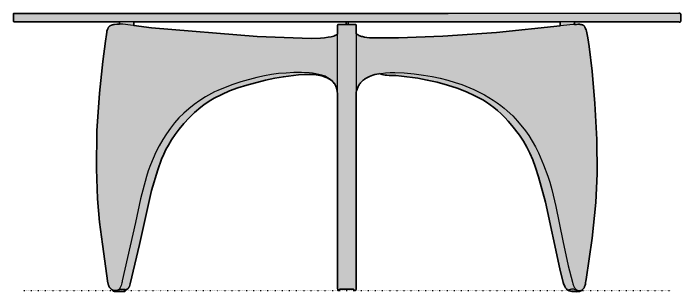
# Model space of a CAD drawing. Header units: millimetres. Extents: x -16 to 2369, y -1531 to 438.
# Drawn here: x -16 to 1034, y -2 to 437 of the extents above; entities that cross this region are included whole.
import ezdxf

# ---------------------------------------------------------------- set-up
doc = ezdxf.new("R2010")
doc.units = ezdxf.units.MM
doc.linetypes.add('Dots', pattern=[1, 0, -1])
doc.layers.add('Blocks', color=7, linetype='Continuous')
doc.layers.add('Blocks$Fill', color=7, linetype='Continuous', true_color=0xffffff)
for name, color, linetype, lineweight, true_color in [('Blocks$Inner', 7, 'Continuous', 25, 0x007f00), ('Blocks$Outline', 7, 'Continuous', 35, 0xff3f3f), ('Groud', 7, 'Dots', 25, 0x243775)]:
    doc.layers.add(name, color=color, linetype=linetype, lineweight=lineweight, true_color=true_color)

# ---------------------------------------------------------------- blocks, each defined once
blk = doc.blocks.new('PK60 Coffee Table Front')
at = {"layer": 'Blocks$Fill'}
h = blk.add_hatch(color=256, dxfattribs=at)
h.paths.add_polyline_path([(151.3, 423.1), (-13.6, 423.2), (-14, 423.2), (-14.3, 423.2), (-14.4, 423.2), (-14.5, 423.3), (-14.6, 423.3), (-14.7, 423.3), (-14.8, 423.4), (-14.9, 423.4), (-15, 423.5), (-15.1, 423.5), (-15.1, 423.5), (-15.1, 423.5), (-15.2, 423.6), (-15.2, 423.6), (-15.2, 423.6), (-15.3, 423.7), (-15.3, 423.7), (-15.3, 423.7), (-15.3, 423.8), (-15.4, 423.8), (-15.4, 423.8), (-15.4, 423.9), (-15.4, 423.9), (-15.4, 423.9), (-15.5, 424), (-15.5, 424), (-15.5, 424.1), (-15.5, 424.2), (-15.6, 424.3), (-15.6, 424.4), (-15.6, 424.6), (-15.6, 424.8), (-15.6, 425), (-15.6, 435), (-15.6, 435.2), (-15.6, 435.5), (-15.5, 435.6), (-15.5, 435.7), (-15.5, 435.8), (-15.5, 435.8), (-15.4, 435.9), (-15.4, 435.9), (-15.4, 436), (-15.4, 436), (-15.4, 436), (-15.3, 436.1), (-15.3, 436.1), (-15.3, 436.1), (-15.3, 436.1), (-15.2, 436.2), (-15.2, 436.2), (-15.2, 436.2), (-15.2, 436.2), (-15.1, 436.3), (-15.1, 436.3), (-15.1, 436.3), (-15.1, 436.3), (-15, 436.3), (-15, 436.3), (-14.9, 436.4), (-14.9, 436.4), (-14.8, 436.4), (-14.7, 436.4), (-14.5, 436.5), (-14.4, 436.5), (-14, 436.5), (668.4, 436.5), (1032.8, 436.6), (1033, 436.6), (1033.1, 436.6), (1033.2, 436.5), (1033.3, 436.5), (1033.4, 436.5), (1033.5, 436.5), (1033.5, 436.5), (1033.6, 436.5), (1033.6, 436.4), (1033.7, 436.4), (1033.7, 436.4), (1033.7, 436.4), (1033.8, 436.4), (1033.8, 436.3), (1033.8, 436.3), (1033.9, 436.3), (1033.9, 436.2), (1033.9, 436.2), (1033.9, 436.2), (1034, 436.2), (1034, 436.1), (1034, 436.1), (1034, 436), (1034.1, 436), (1034.1, 436), (1034.1, 435.9), (1034.1, 435.8), (1034.2, 435.7), (1034.2, 435.6), (1034.2, 435.5), (1034.2, 435.4), (1034.3, 435.1), (1034.3, 424.4), (1034.3, 424.3), (1034.2, 424.1), (1034.2, 423.9), (1034.2, 423.9), (1034.2, 423.8), (1034.2, 423.7), (1034.2, 423.7), (1034.1, 423.6), (1034.1, 423.6), (1034.1, 423.5), (1034.1, 423.5), (1034.1, 423.4), (1034, 423.4), (1034, 423.3), (1034, 423.3), (1034, 423.3), (1033.9, 423.2), (1033.9, 423.2), (1033.9, 423.2), (1033.9, 423.2), (1033.8, 423.1), (1033.8, 423.1), (1033.8, 423.1), (1033.8, 423.1), (1033.7, 423.1), (1033.7, 423), (1033.6, 423), (1033.6, 423), (1033.5, 423), (1033.5, 423), (1033.4, 423), (1033.4, 423), (1033.3, 422.9), (1033.2, 422.9), (1033.1, 422.9), (1032.9, 422.9), (1032.7, 422.9), (1032.4, 422.9), (1031.1, 423), (867.5, 423), (867.5, 419), (872.4, 419.3), (874.4, 419.3), (875.3, 419.3), (876.1, 419.2), (876.9, 419.1), (877.7, 419), (878.4, 418.8), (878.8, 418.7), (879.1, 418.6), (879.4, 418.5), (879.8, 418.4), (880.1, 418.3), (880.4, 418.1), (880.6, 417.9), (880.9, 417.8), (881.2, 417.6), (881.5, 417.4), (881.7, 417.2), (882, 417), (882.2, 416.7), (882.4, 416.5), (882.7, 416.2), (882.9, 416), (883.1, 415.7), (883.3, 415.4), (883.7, 414.7), (884.1, 414), (884.5, 413.3), (884.8, 412.4), (885.5, 410.6), (886.1, 408.4), (886.7, 405.9), (888.2, 397.9), (890.2, 384.6), (894.9, 345.5), (899.5, 294.6), (902.6, 238), (902.9, 184), (900.8, 138.6), (895.2, 82.6), (885.4, 17.4), (885.2, 15), (884.8, 12.5), (884.3, 9.9), (884, 8.7), (883.6, 7.5), (883.2, 6.4), (883, 5.8), (882.8, 5.3), (882.5, 4.8), (882.2, 4.3), (881.9, 3.8), (881.6, 3.4), (881.3, 3), (880.9, 2.6), (880.6, 2.2), (880.2, 1.8), (880, 1.7), (879.8, 1.5), (879.7, 1.5), (879.5, 1.3), (879.4, 1.1), (879.3, 1), (879.1, 0.8), (879, 0.6), (878.8, 0.5), (878.6, 0.3), (878.5, 0.2), (878.3, 0), (878.1, -0.1), (877.8, -0.2), (877.6, -0.4), (877.4, -0.5), (877.1, -0.6), (876.6, -0.8), (876, -1), (875.3, -1.2), (874.6, -1.3), (873.8, -1.5), (873, -1.6), (872.1, -1.6), (870, -1.7), (867.7, -1.6), (865.5, -1.5), (863.2, -1.2), (861.1, -0.9), (860.2, -0.6), (859.3, -0.4), (858.5, -0.2), (857.7, 0.1), (857.4, 0.3), (857.1, 0.4), (856.8, 0.6), (856.6, 0.7), (856.5, 0.8), (856.4, 0.9), (856.3, 1), (856.2, 1), (856.1, 1.1), (856, 1.2), (856, 1.3), (856, 1.3), (855.9, 1.3), (855.9, 1.4), (854.7, 2.6), (854.2, 3.2), (853.7, 3.9), (853.2, 4.5), (852.8, 5.2), (852.4, 5.8), (852, 6.5), (851.3, 7.9), (850.6, 9.4), (850, 11.1), (849.4, 12.8), (844.2, 34.2), (821.7, 139), (810.7, 178.9), (806.1, 193.7), (801.6, 206), (797.1, 216.5), (792.3, 226), (786.9, 235.1), (780.6, 244.5), (768.8, 259.9), (763, 266.6), (757.4, 272.7), (751.8, 278.4), (746.2, 283.5), (740.5, 288.3), (734.8, 292.6), (729, 296.6), (723.1, 300.2), (717, 303.7), (710.7, 306.9), (697.4, 312.9), (682.9, 318.5), (667.4, 323.7), (651.4, 328.1), (635.7, 331.6), (620.7, 334.3), (595.3, 337.8), (586.1, 338.6), (579.8, 338.9), (572.2, 339.1), (569.3, 339.4), (566.9, 339.7), (564.8, 340.1), (563, 340.6), (559.9, 341.6), (559.5, 341.5), (556.3, 340.9), (553.2, 340.1), (550.2, 339.2), (547.2, 338.2), (544.5, 337.1), (541.8, 335.8), (539.3, 334.4), (538.1, 333.6), (536.9, 332.8), (535.8, 332), (534.7, 331.1), (533.7, 330.2), (532.7, 329.2), (531.7, 328.2), (530.8, 327.2), (529.9, 326.1), (529.1, 325), (528.3, 323.8), (527.6, 322.6), (526.9, 321.3), (526.3, 320), (525.7, 318.6), (525.2, 317.2), (524.7, 315.8), (524.3, 314.3), (523.9, 312.7), (523.5, 311.1), (523.6, 2.9), (523.6, 2.5), (523.6, 2.1), (523.5, 1.9), (523.5, 1.7), (523.5, 1.5), (523.4, 1.4), (523.4, 1.3), (523.3, 1.2), (523.3, 1.2), (523.3, 1.1), (523.2, 1), (523.2, 1), (523.1, 0.9), (523.1, 0.8), (523.1, 0.8), (523, 0.7), (522.9, 0.7), (522.9, 0.6), (522.8, 0.6), (522.8, 0.5), (522.7, 0.5), (522.6, 0.4), (522.5, 0.4), (522.5, 0.3), (522.4, 0.3), (522.3, 0.3), (522.1, 0.2), (521.9, 0.1), (521.7, 0.1), (521.5, 0.1), (521.2, 0), (520.9, 0), (520.8, 0.4), (520.6, 0.7), (520.4, 1), (520.2, 1.3), (520.2, 1.4), (520.1, 1.5), (520, 1.6), (519.9, 1.6), (519.8, 1.7), (519.7, 1.8), (519.7, 1.8), (519.6, 1.9), (519.5, 1.9), (519.4, 2), (519.3, 2), (519.2, 2.1), (519.1, 2.1), (519, 2.1), (518.9, 2.1), (518.8, 2.1), (518.6, 2.2), (518.3, 2.2), (517.8, 2.2), (499, 2.2), (498.7, 2.1), (498.4, 2.1), (498.3, 2.1), (498.2, 2), (498, 2), (497.9, 2), (497.8, 1.9), (497.7, 1.9), (497.7, 1.9), (497.6, 1.8), (497.5, 1.8), (497.5, 1.8), (497.4, 1.7), (497.4, 1.7), (497.3, 1.6), (497.3, 1.6), (497.2, 1.5), (497.2, 1.5), (497.2, 1.4), (497.1, 1.4), (497.1, 1.3), (497, 1.3), (497, 1.2), (497, 1.1), (496.9, 1.1), (496.9, 1), (496.9, 0.9), (496.9, 0.8), (496.8, 0.8), (496.8, 0.6), (496.8, 0.4), (496.8, 0.2), (496.8, 0), (496.6, 0), (496.4, -0.1), (496.3, -0.1), (496.3, -0.1), (496.2, -0.1), (496.1, -0.1), (496, -0.1), (496, -0.1), (495.9, -0.1), (495.8, -0.1), (495.8, 0), (495.7, 0), (495.7, 0), (495.6, 0), (495.5, 0), (495.5, 0.1), (495.4, 0.1), (495.4, 0.2), (495.3, 0.2), (495.3, 0.2), (495.3, 0.3), (495.2, 0.3), (495.2, 0.4), (495.1, 0.5), (495.1, 0.5), (495.1, 0.6), (495, 0.7), (495, 0.7), (494.9, 0.9), (494.9, 1.1), (494.8, 1.2), (494.8, 1.4), (494.7, 1.7), (494.7, 2.1), (494.6, 2.7), (494.6, 3.9), (494.6, 5.4), (494.6, 306), (494.3, 310), (493.8, 314), (493.5, 316.1), (493, 318.1), (492.7, 319.1), (492.4, 320.1), (492, 321), (491.6, 322), (491.1, 323), (490.6, 324), (490.1, 324.9), (489.5, 325.9), (488.8, 326.8), (488.1, 327.8), (487.3, 328.7), (486.4, 329.6), (485.5, 330.5), (485.3, 330.7), (480.5, 333.5), (477.9, 334.8), (475.2, 336.1), (472.4, 337.1), (469.6, 338), (466.8, 338.8), (463.8, 339.4), (460.7, 339.9), (458.9, 340.1), (456.5, 340.2), (450.4, 340.3), (442.5, 340.1), (433, 339.5), (409.4, 336.7), (395.7, 334.4), (380.9, 331.3), (351.5, 323.7), (337.7, 319.3), (324.7, 314.4), (312.2, 309), (300.5, 302.9), (294.9, 299.6), (289.5, 296.2), (284.3, 292.5), (279.2, 288.7), (269.6, 280.5), (260.8, 271.9), (252.7, 263.1), (245.4, 254.3), (238.9, 245.6), (233.2, 237.2), (228.4, 229.2), (224.5, 222), (221, 214.8), (217.7, 207), (211.5, 190.1), (201.6, 157.6), (182.9, 72.4), (168.2, 10.8), (167.5, 8.4), (166.9, 6.6), (166.6, 5.9), (166.3, 5.3), (166.2, 5.1), (166.1, 4.8), (165.9, 4.6), (165.8, 4.4), (165.6, 4.2), (165.5, 4), (165.3, 3.8), (165.1, 3.6), (165, 3.5), (164.8, 3.3), (164.4, 3), (162.5, 1.8), (161, -0.1), (160.7, -0.4), (160.4, -0.7), (160.2, -0.8), (160.1, -0.9), (160, -1), (159.8, -1.1), (159.7, -1.2), (159.5, -1.3), (159.4, -1.4), (159.3, -1.4), (159.1, -1.5), (158.9, -1.5), (158.8, -1.6), (158.6, -1.6), (158.4, -1.6), (158.2, -1.6), (157.8, -1.6), (156.8, -1.6), (144.8, -1.6), (144.2, -1.6), (143.7, -1.5), (143.3, -1.4), (142.8, -1.3), (142.4, -1.1), (142.2, -1), (142, -0.9), (141.9, -0.9), (141.7, -0.8), (141.5, -0.7), (141.4, -0.6), (141.2, -0.5), (141.1, -0.4), (141, -0.3), (140.9, -0.1), (140.8, 0), (140.7, 0.1), (140.6, 0.2), (140.5, 0.3), (140.4, 0.4), (140.4, 0.5), (140.3, 0.6), (140.3, 0.7), (140.3, 0.8), (140.3, 0.8), (140.3, 0.9), (140.3, 0.9), (140.2, 1), (139.7, 1.3), (139.1, 1.7), (138.6, 2.1), (138.1, 2.5), (137.7, 2.9), (137.3, 3.3), (136.9, 3.7), (136.5, 4.2), (136.2, 4.6), (135.8, 5), (135.5, 5.5), (135.3, 5.9), (134.8, 6.8), (134.4, 7.6), (134.1, 8.4), (133.9, 9.2), (133.7, 9.8), (133.5, 10.4), (133.4, 10.9), (133.4, 11.2), (133.3, 11.5), (120.1, 108), (117, 144.5), (115.4, 191.8), (115.6, 251.7), (119.7, 310.9), (125.4, 360.6), (130.7, 403), (131.4, 406.9), (131.7, 408.5), (132.1, 409.9), (132.5, 411.1), (132.9, 412.3), (133.2, 412.8), (133.4, 413.3), (133.7, 413.8), (133.9, 414.3), (134.2, 414.7), (134.5, 415.1), (134.9, 415.5), (135.2, 415.8), (135.5, 416.2), (135.9, 416.5), (136.3, 416.8), (136.7, 417.1), (137.2, 417.3), (137.6, 417.6), (138.1, 417.8), (138.6, 418), (139.2, 418.2), (139.8, 418.4), (141, 418.7), (142.3, 419), (143.8, 419.2), (147.2, 419.5), (149.3, 419.6), (151.3, 419.6)], flags=0)
h.paths.add_polyline_path([(523.5, 404.7), (524, 404.3), (524.5, 403.9), (525.6, 403.1), (526.8, 402.5), (528.1, 401.8), (529.4, 401.3), (530.8, 400.8), (532.3, 400.3), (533.8, 399.9), (537.1, 399.2), (540.7, 398.6), (544.6, 398.2), (548.7, 397.9), (590.1, 397.8), (660.3, 400.4), (744.3, 406.4), (844.9, 416.8), (844.9, 423), (511, 423), (511, 419.2), (521.7, 419.2), (522.3, 419.2), (522.5, 419.2), (522.7, 419.2), (522.8, 419.2), (522.9, 419.2), (523, 419.2), (523, 419.1), (523.1, 419.1), (523.1, 419.1), (523.1, 419.1), (523.1, 419.1), (523.1, 419.1), (523.2, 419.1), (523.2, 419.1), (523.2, 419.1), (523.2, 419.1), (523.2, 419.1), (523.2, 419), (523.2, 419), (523.3, 419), (523.3, 419), (523.3, 419), (523.3, 419), (523.3, 419), (523.3, 419), (523.3, 418.9), (523.4, 418.9), (523.4, 418.9), (523.4, 418.9), (523.4, 418.8), (523.4, 418.8), (523.4, 418.7), (523.4, 418.7), (523.5, 418.6), (523.5, 418.5), (523.5, 418.4), (523.5, 418.2), (523.5, 418)], flags=0)
h.paths.add_polyline_path([(174.2, 417.5), (202, 413.9), (367.8, 400.1), (452.8, 397.1), (467.6, 397.6), (473.9, 398.1), (479.5, 398.8), (484.4, 399.7), (486.6, 400.2), (488.5, 400.8), (490.3, 401.5), (491.2, 401.8), (492, 402.2), (492.7, 402.5), (493.4, 402.9), (494, 403.3), (494.6, 403.8), (494.6, 417.6), (494.6, 417.8), (494.7, 417.9), (494.7, 418), (494.7, 418.1), (494.7, 418.2), (494.8, 418.3), (494.8, 418.4), (494.8, 418.5), (494.8, 418.5), (494.9, 418.6), (494.9, 418.6), (494.9, 418.6), (494.9, 418.7), (495, 418.7), (495, 418.7), (495, 418.8), (495, 418.8), (495.1, 418.8), (495.1, 418.8), (495.1, 418.9), (495.2, 418.9), (495.2, 418.9), (495.2, 418.9), (495.3, 418.9), (495.3, 419), (495.3, 419), (495.4, 419), (495.4, 419), (495.5, 419.1), (495.6, 419.1), (495.7, 419.1), (495.8, 419.1), (496, 419.1), (496.2, 419.1), (496.7, 419.2), (507.8, 419.2), (507.8, 423), (174.2, 423.1)], flags=0)
at = {"layer": 'Blocks$Inner'}
for points in [[(1034.3, 424.3), (1034.2, 424.1), (1034.2, 423.9), (1034.2, 423.9), (1034.2, 423.8), (1034.2, 423.7), (1034.2, 423.7), (1034.1, 423.6), (1034.1, 423.6), (1034.1, 423.5), (1034.1, 423.5), (1034.1, 423.4), (1034, 423.4), (1034, 423.3), (1034, 423.3), (1034, 423.3), (1033.9, 423.2), (1033.9, 423.2), (1033.9, 423.2), (1033.9, 423.2), (1033.8, 423.1), (1033.8, 423.1), (1033.8, 423.1), (1033.8, 423.1), (1033.7, 423.1), (1033.7, 423), (1033.6, 423), (1033.6, 423), (1033.5, 423), (1033.5, 423), (1033.4, 423), (1033.4, 423), (1033.3, 422.9), (1033.2, 422.9), (1033.1, 422.9), (1032.9, 422.9), (1032.7, 422.9), (1032.4, 422.9), (1031.1, 423), (609.5, 423), (-13.2, 423.2), (-13.6, 423.2), (-14, 423.2), (-14.3, 423.2), (-14.4, 423.2), (-14.5, 423.3), (-14.6, 423.3), (-14.7, 423.3), (-14.8, 423.4), (-14.9, 423.4), (-15, 423.5), (-15.1, 423.5), (-15.1, 423.5), (-15.1, 423.5), (-15.2, 423.6), (-15.2, 423.6), (-15.2, 423.6), (-15.3, 423.7), (-15.3, 423.7), (-15.3, 423.7), (-15.3, 423.8), (-15.4, 423.8), (-15.4, 423.8), (-15.4, 423.9), (-15.4, 423.9), (-15.4, 423.9), (-15.5, 424), (-15.5, 424), (-15.5, 424.1), (-15.5, 424.2), (-15.6, 424.3), (-15.6, 424.4), (-15.6, 424.6), (-15.6, 424.8), (-15.6, 425), (-15.6, 434.7), (-15.6, 435), (-15.6, 435.2), (-15.6, 435.5), (-15.5, 435.6), (-15.5, 435.7), (-15.5, 435.8), (-15.5, 435.8), (-15.4, 435.9), (-15.4, 435.9), (-15.4, 436), (-15.4, 436), (-15.4, 436), (-15.3, 436.1), (-15.3, 436.1), (-15.3, 436.1), (-15.3, 436.1), (-15.2, 436.2), (-15.2, 436.2), (-15.2, 436.2), (-15.2, 436.2), (-15.1, 436.3), (-15.1, 436.3), (-15.1, 436.3), (-15.1, 436.3), (-15, 436.3), (-15, 436.3), (-14.9, 436.4), (-14.9, 436.4), (-14.8, 436.4), (-14.7, 436.4), (-14.5, 436.5), (-14.4, 436.5), (-14, 436.5), (668.4, 436.5), (1031.6, 436.6), (1032.8, 436.6), (1033, 436.6), (1033.1, 436.6), (1033.2, 436.5), (1033.3, 436.5), (1033.4, 436.5), (1033.5, 436.5), (1033.5, 436.5), (1033.6, 436.5), (1033.6, 436.4), (1033.7, 436.4), (1033.7, 436.4), (1033.7, 436.4), (1033.8, 436.4), (1033.8, 436.3), (1033.8, 436.3), (1033.9, 436.3), (1033.9, 436.2), (1033.9, 436.2), (1033.9, 436.2), (1034, 436.2), (1034, 436.1), (1034, 436.1), (1034, 436), (1034.1, 436), (1034.1, 436), (1034.1, 435.9), (1034.1, 435.8), (1034.2, 435.7), (1034.2, 435.6), (1034.2, 435.5), (1034.2, 435.4), (1034.3, 435.1), (1034.3, 424.4)], [(494.6, 417.6), (494.6, 417.8), (494.7, 417.9), (494.7, 418), (494.7, 418.1), (494.7, 418.2), (494.8, 418.3), (494.8, 418.4), (494.8, 418.5), (494.8, 418.5), (494.9, 418.6), (494.9, 418.6), (494.9, 418.6), (494.9, 418.7), (495, 418.7), (495, 418.7), (495, 418.8), (495, 418.8), (495.1, 418.8), (495.1, 418.8), (495.1, 418.9), (495.2, 418.9), (495.2, 418.9), (495.2, 418.9), (495.3, 418.9), (495.3, 419), (495.3, 419), (495.4, 419), (495.4, 419), (495.5, 419.1), (495.6, 419.1), (495.7, 419.1), (495.8, 419.1), (496, 419.1), (496.2, 419.1), (496.7, 419.2), (521.7, 419.2), (522.3, 419.2), (522.5, 419.2), (522.7, 419.2), (522.8, 419.2), (522.9, 419.2), (523, 419.2), (523, 419.1), (523.1, 419.1), (523.1, 419.1), (523.1, 419.1), (523.1, 419.1), (523.1, 419.1), (523.2, 419.1), (523.2, 419.1), (523.2, 419.1), (523.2, 419.1), (523.2, 419.1), (523.2, 419), (523.2, 419), (523.3, 419), (523.3, 419), (523.3, 419), (523.3, 419), (523.3, 419), (523.3, 419), (523.3, 418.9), (523.4, 418.9), (523.4, 418.9), (523.4, 418.9), (523.4, 418.8), (523.4, 418.8), (523.4, 418.7), (523.4, 418.7), (523.5, 418.6), (523.5, 418.5), (523.5, 418.4), (523.5, 418.2), (523.5, 418), (523.5, 417.3), (523.6, 89.4), (523.6, 5), (523.6, 2.9), (523.6, 2.5), (523.6, 2.1), (523.5, 1.9), (523.5, 1.7), (523.5, 1.5), (523.4, 1.4), (523.4, 1.3), (523.3, 1.2), (523.3, 1.2), (523.3, 1.1), (523.2, 1), (523.2, 1), (523.1, 0.9), (523.1, 0.8), (523.1, 0.8), (523, 0.7), (522.9, 0.7), (522.9, 0.6), (522.8, 0.6), (522.8, 0.5), (522.7, 0.5), (522.6, 0.4), (522.5, 0.4), (522.5, 0.3), (522.4, 0.3), (522.3, 0.3), (522.1, 0.2), (521.9, 0.1), (521.7, 0.1), (521.5, 0.1), (521.2, 0), (520.9, 0), (520.8, 0.4), (520.6, 0.7), (520.4, 1), (520.2, 1.3), (520.2, 1.4), (520.1, 1.5), (520, 1.6), (519.9, 1.6), (519.8, 1.7), (519.7, 1.8), (519.7, 1.8), (519.6, 1.9), (519.5, 1.9), (519.4, 2), (519.3, 2), (519.2, 2.1), (519.1, 2.1), (519, 2.1), (518.9, 2.1), (518.8, 2.1), (518.6, 2.2), (518.3, 2.2), (517.8, 2.2), (500.3, 2.2), (499, 2.2), (498.7, 2.1), (498.4, 2.1), (498.3, 2.1), (498.2, 2), (498, 2), (497.9, 2), (497.8, 1.9), (497.7, 1.9), (497.7, 1.9), (497.6, 1.8), (497.5, 1.8), (497.5, 1.8), (497.4, 1.7), (497.4, 1.7), (497.3, 1.6), (497.3, 1.6), (497.2, 1.5), (497.2, 1.5), (497.2, 1.4), (497.1, 1.4), (497.1, 1.3), (497, 1.3), (497, 1.2), (497, 1.1), (496.9, 1.1), (496.9, 1), (496.9, 0.9), (496.9, 0.8), (496.8, 0.8), (496.8, 0.6), (496.8, 0.4), (496.8, 0.2), (496.8, 0), (496.6, 0), (496.4, -0.1), (496.3, -0.1), (496.3, -0.1), (496.2, -0.1), (496.1, -0.1), (496, -0.1), (496, -0.1), (495.9, -0.1), (495.8, -0.1), (495.8, 0), (495.7, 0), (495.7, 0), (495.6, 0), (495.5, 0), (495.5, 0.1), (495.4, 0.1), (495.4, 0.2), (495.3, 0.2), (495.3, 0.2), (495.3, 0.3), (495.2, 0.3), (495.2, 0.4), (495.1, 0.5), (495.1, 0.5), (495.1, 0.6), (495, 0.7), (495, 0.7), (494.9, 0.9), (494.9, 1.1), (494.8, 1.2), (494.8, 1.4), (494.7, 1.7), (494.7, 2.1), (494.6, 2.7), (494.6, 3.9), (494.6, 5.4), (494.6, 346.3), (494.6, 417.3)]]:
    blk.add_lwpolyline(points, close=True, dxfattribs=at)
for points in [[(151.3, 419.6), (151.3, 423.1)], [(174.2, 417.5), (174.2, 423.1)], [(507.8, 423.3), (507.8, 419.1)], [(511, 423.3), (511, 419.1)], [(844.9, 416.8), (844.9, 423)], [(867.5, 419), (867.5, 423)], [(494.6, 403.8), (494, 403.3), (493.4, 402.9), (492.7, 402.5), (492, 402.2), (491.2, 401.8), (490.3, 401.5), (488.5, 400.8), (486.6, 400.2), (484.4, 399.7), (479.5, 398.8), (473.9, 398.1), (467.6, 397.6), (452.8, 397.1), (367.8, 400.1), (202, 413.9), (168.7, 418.2), (156.6, 419.4), (151.5, 419.6), (149.3, 419.6), (147.2, 419.5), (143.8, 419.2), (142.3, 419), (141, 418.7), (139.8, 418.4), (139.2, 418.2), (138.6, 418), (138.1, 417.8), (137.6, 417.6), (137.2, 417.3), (136.7, 417.1), (136.3, 416.8), (135.9, 416.5), (135.5, 416.2), (135.2, 415.8), (134.9, 415.5), (134.5, 415.1), (134.2, 414.7), (133.9, 414.3), (133.7, 413.8), (133.4, 413.3), (133.2, 412.8), (132.9, 412.3), (132.5, 411.1), (132.1, 409.9), (131.7, 408.5), (131.4, 406.9), (130.7, 403), (129.3, 392.7), (125.4, 360.6), (119.7, 310.9), (115.6, 251.7), (115.4, 191.8), (117, 144.5), (120.1, 108), (124.6, 73.2), (133.3, 11.5), (133.4, 11.2), (133.4, 10.9), (133.5, 10.4), (133.7, 9.8), (133.9, 9.2), (134.1, 8.4), (134.4, 7.6), (134.8, 6.8), (135.3, 5.9), (135.5, 5.5), (135.8, 5), (136.2, 4.6), (136.5, 4.2), (136.9, 3.7), (137.3, 3.3), (137.7, 2.9), (138.1, 2.5), (138.6, 2.1), (139.1, 1.7), (139.7, 1.3), (140.2, 1), (140.3, 0.9), (140.3, 0.9), (140.3, 0.8), (140.3, 0.8), (140.3, 0.7), (140.3, 0.6), (140.4, 0.5), (140.4, 0.4), (140.5, 0.3), (140.6, 0.2), (140.7, 0.1), (140.8, 0), (140.9, -0.1), (141, -0.3), (141.1, -0.4), (141.2, -0.5), (141.4, -0.6), (141.5, -0.7), (141.7, -0.8), (141.9, -0.9), (142, -0.9), (142.2, -1), (142.4, -1.1), (142.8, -1.3), (143.3, -1.4), (143.7, -1.5), (144.2, -1.6), (144.8, -1.6), (145.4, -1.6), (156.8, -1.6), (157.8, -1.6), (158.2, -1.6), (158.4, -1.6), (158.6, -1.6), (158.8, -1.6), (158.9, -1.5), (159.1, -1.5), (159.3, -1.4), (159.4, -1.4), (159.5, -1.3), (159.7, -1.2), (159.8, -1.1), (160, -1), (160.1, -0.9), (160.2, -0.8), (160.4, -0.7), (160.7, -0.4), (161, -0.1), (162.5, 1.8), (164.4, 3), (164.8, 3.3), (165, 3.5), (165.1, 3.6), (165.3, 3.8), (165.5, 4), (165.6, 4.2), (165.8, 4.4), (165.9, 4.6), (166.1, 4.8), (166.2, 5.1), (166.3, 5.3), (166.6, 5.9), (166.9, 6.6), (167.5, 8.4), (168.2, 10.8), (182.9, 72.4), (201.6, 157.6), (211.5, 190.1), (217.7, 207), (221, 214.8), (224.5, 222), (228.4, 229.2), (233.2, 237.2), (238.9, 245.6), (245.4, 254.3), (252.7, 263.1), (260.8, 271.9), (269.6, 280.5), (279.2, 288.7), (284.3, 292.5), (289.5, 296.2), (294.9, 299.6), (300.5, 302.9), (312.2, 309), (324.7, 314.4), (337.7, 319.3), (351.5, 323.7), (380.9, 331.3), (395.7, 334.4), (409.4, 336.7), (433, 339.5), (442.5, 340.1), (450.4, 340.3), (456.5, 340.2), (458.9, 340.1), (460.7, 339.9), (463.8, 339.4), (466.8, 338.8), (469.6, 338), (472.4, 337.1), (475.2, 336.1), (477.9, 334.8), (480.5, 333.5), (485.3, 330.7)], [(523.5, 311.1), (523.9, 312.7), (524.3, 314.3), (524.7, 315.8), (525.2, 317.2), (525.7, 318.6), (526.3, 320), (526.9, 321.3), (527.6, 322.6), (528.3, 323.8), (529.1, 325), (529.9, 326.1), (530.8, 327.2), (531.7, 328.2), (532.7, 329.2), (533.7, 330.2), (534.7, 331.1), (535.8, 332), (536.9, 332.8), (538.1, 333.6), (539.3, 334.4), (541.8, 335.8), (544.5, 337.1), (547.2, 338.2), (550.2, 339.2), (553.2, 340.1), (556.3, 340.9), (559.5, 341.5), (562.9, 342), (569.8, 342.8), (577, 343.2), (584.4, 343.3), (599.5, 342.7), (614.8, 341.3), (629.5, 339.4), (643.2, 337.1), (656.1, 334.4), (668.2, 331.3), (679.5, 327.9), (690.1, 324.3), (709.1, 316.7), (725.4, 308.3), (739.3, 299.8), (745.5, 295.6), (751.3, 291.4), (756.5, 287.3), (761.4, 283.1), (770.1, 275), (777.6, 267), (790.1, 251.8), (792.9, 248), (795.6, 244), (800.9, 235.4), (805.8, 226.3), (810.4, 216.8), (818.6, 197.8), (825.2, 180), (828.2, 170.5), (831.4, 159.1), (837.7, 132.3), (848.7, 78.1), (857.2, 39), (863.9, 13.1), (864.5, 10.8), (865.2, 8.8), (865.6, 7.9), (866, 7), (866.4, 6.2), (866.8, 5.5), (867.2, 4.8), (867.7, 4.1), (868.1, 3.5), (868.6, 3), (869, 2.5), (869.5, 2.1), (870, 1.7), (870.5, 1.3), (870.9, 1), (871.2, 0.9), (871.4, 0.8), (871.7, 0.6), (871.9, 0.5), (872.2, 0.4), (872.4, 0.4), (872.7, 0.3), (872.9, 0.2), (873.4, 0.1), (873.9, 0), (874.4, 0), (874.9, 0), (875.5, 0), (876, 0.1), (876.5, 0.2), (877, 0.3), (877.4, 0.4), (877.9, 0.6), (878.4, 0.8), (878.7, 0.9), (878.9, 1), (879.1, 1.1), (879.3, 1.2), (879.6, 1.4), (879.8, 1.5), (880, 1.7), (880.2, 1.8), (880.6, 2.2), (880.9, 2.6), (881.3, 3), (881.6, 3.4), (881.9, 3.8), (882.2, 4.3), (882.5, 4.8), (882.8, 5.3), (883, 5.8), (883.2, 6.4), (883.6, 7.5), (884, 8.7), (884.3, 9.9), (884.8, 12.5), (885.2, 15), (885.4, 17.4), (895.2, 82.6), (900.8, 138.6), (902.9, 184), (902.6, 238), (899.5, 294.6), (894.9, 345.5), (890.2, 384.6), (888.2, 397.9), (886.7, 405.9), (886.1, 408.4), (885.5, 410.6), (884.8, 412.4), (884.5, 413.3), (884.1, 414), (883.7, 414.7), (883.3, 415.4), (883.1, 415.7), (882.9, 416), (882.7, 416.2), (882.4, 416.5), (882.2, 416.7), (882, 417), (881.7, 417.2), (881.5, 417.4), (881.2, 417.6), (880.9, 417.8), (880.6, 417.9), (880.4, 418.1), (880.1, 418.3), (879.8, 418.4), (879.4, 418.5), (879.1, 418.6), (878.8, 418.7), (878.4, 418.8), (877.7, 419), (876.9, 419.1), (876.1, 419.2), (875.3, 419.3), (874.4, 419.3), (872.4, 419.3), (870.2, 419.2), (865, 418.8), (744.3, 406.4), (660.3, 400.4), (590.1, 397.8), (548.7, 397.9), (544.6, 398.2), (540.7, 398.6), (537.1, 399.2), (533.8, 399.9), (532.3, 400.3), (530.8, 400.8), (529.4, 401.3), (528.1, 401.8), (526.8, 402.5), (525.6, 403.1), (524.5, 403.9), (524, 404.3), (523.5, 404.7)], [(494.6, 305.9), (494.3, 310), (493.8, 314), (493.5, 316.1), (493, 318.1), (492.7, 319.1), (492.4, 320.1), (492, 321), (491.6, 322), (491.1, 323), (490.6, 324), (490.1, 324.9), (489.5, 325.9), (488.8, 326.8), (488.1, 327.8), (487.3, 328.7), (486.4, 329.6), (485.5, 330.5), (484.5, 331.4), (483.4, 332.3), (482.2, 333.2), (481, 334), (479.7, 334.9), (476.8, 336.6), (475.1, 337.4), (473.4, 338.1), (471.5, 338.8), (469.5, 339.4), (465.1, 340.5), (460.3, 341.5), (455.1, 342.2), (449.6, 342.7), (437.9, 343.3), (425.7, 343.2), (413.4, 342.6), (401.5, 341.6), (390.4, 340.1), (379.4, 338.1), (367.4, 335.5), (342.2, 328.6), (329.6, 324.5), (317.5, 320), (306.3, 315.2), (301.1, 312.8), (296.2, 310.2), (286.9, 304.9), (277.9, 299.1), (269.1, 292.9), (260.7, 286.3), (252.6, 279.3), (245, 271.8), (237.9, 264), (231.4, 255.8), (225.3, 247.1), (219.5, 237.7), (214, 228), (208.8, 218), (204.2, 208), (200.1, 198.2), (196.5, 188.8), (193.7, 179.9), (184.5, 144.3), (176.4, 107.4), (155.8, 15.3), (155.5, 13.9), (155.2, 12.2), (154.7, 10.2), (154, 8), (153.6, 6.9), (153.1, 5.8), (152.6, 4.7), (152.1, 3.6), (151.8, 3.1), (151.5, 2.6), (151.2, 2.2), (150.9, 1.8), (150.6, 1.6), (150.2, 1.4), (149.9, 1.2), (149.5, 1), (149.2, 0.9), (148.8, 0.8), (148.5, 0.6), (148.1, 0.5), (147.3, 0.4), (146.5, 0.2), (145.7, 0.1), (145, 0.1), (144.2, 0.1), (143.5, 0.1), (142.8, 0.2), (142.2, 0.3), (141.6, 0.4), (141.3, 0.5), (141.1, 0.6), (140.8, 0.7), (140.6, 0.8), (140.4, 0.9), (140.3, 0.9), (140.2, 1)], [(559.9, 341.6), (563, 340.6), (564.8, 340.1), (566.9, 339.7), (569.3, 339.4), (572.2, 339.1), (575.7, 338.9), (579.8, 338.9), (586.1, 338.6), (595.3, 337.8), (620.7, 334.3), (635.7, 331.6), (651.4, 328.1), (667.4, 323.7), (682.9, 318.5), (697.4, 312.9), (710.7, 306.9), (717, 303.7), (723.1, 300.2), (729, 296.6), (734.8, 292.6), (740.5, 288.3), (746.2, 283.5), (751.8, 278.4), (757.4, 272.7), (763, 266.6), (768.8, 259.9), (780.6, 244.5), (786.9, 235.1), (792.3, 226), (797.1, 216.5), (801.6, 206), (806.1, 193.7), (810.7, 178.9), (821.7, 139), (844.2, 34.2), (849.4, 12.8), (850, 11.1), (850.6, 9.4), (851.3, 7.9), (852, 6.5), (852.4, 5.8), (852.8, 5.2), (853.2, 4.5), (853.7, 3.9), (854.2, 3.2), (854.7, 2.6), (855.9, 1.4), (858.1, 1.9), (860.2, 2.2), (862.2, 2.5), (863.2, 2.6), (864.1, 2.6), (864.9, 2.6), (865.7, 2.6), (866.5, 2.5), (866.8, 2.4), (867.2, 2.4), (867.5, 2.3), (867.8, 2.2), (868.1, 2.1), (868.4, 2), (868.5, 1.9), (868.6, 1.8), (868.7, 1.8), (868.8, 1.7), (868.9, 1.6), (869, 1.5), (869.1, 1.5), (869.2, 1.4), (869.4, 1.2), (869.6, 1.1), (869.8, 0.9), (869.9, 0.8), (870.1, 0.7), (870.3, 0.5), (870.5, 0.4), (870.7, 0.4), (870.9, 0.3), (871.1, 0.2), (871.3, 0.1), (871.5, 0.1), (871.6, 0), (871.8, 0), (872.2, -0.1), (872.6, -0.1), (873, -0.1), (873.5, -0.1), (873.9, -0.1), (875.5, 0)], [(150.9, 1.8), (151.2, 1.9), (151.5, 2), (151.9, 2.1), (152.3, 2.2), (153, 2.3), (153.8, 2.4), (154.7, 2.4), (155.5, 2.5), (157.2, 2.4), (158.8, 2.3), (160.2, 2.1), (162.5, 1.8)], [(855.9, 1.4), (855.9, 1.3), (856, 1.3), (856, 1.3), (856, 1.2), (856.1, 1.1), (856.2, 1), (856.3, 1), (856.4, 0.9), (856.5, 0.8), (856.6, 0.7), (856.8, 0.6), (857.1, 0.4), (857.4, 0.3), (857.7, 0.1), (858.5, -0.2), (859.3, -0.4), (860.2, -0.6), (861.1, -0.9), (863.2, -1.2), (865.5, -1.5), (867.7, -1.6), (870, -1.7), (872.1, -1.6), (873, -1.6), (873.8, -1.5), (874.6, -1.3), (875.3, -1.2), (876, -1), (876.6, -0.8), (877.1, -0.6), (877.4, -0.5), (877.6, -0.4), (877.8, -0.2), (878.1, -0.1), (878.3, 0), (878.5, 0.2), (878.6, 0.3), (878.8, 0.5), (879, 0.6), (879.1, 0.8), (879.3, 1), (879.4, 1.1), (879.5, 1.3), (879.7, 1.5)]]:
    blk.add_lwpolyline(points, dxfattribs=at)
at = {"layer": 'Blocks$Outline'}
for points in [[(151.3, 423.1), (-13.2, 423.2), (-13.6, 423.2), (-14, 423.2), (-14.3, 423.2), (-14.4, 423.2), (-14.5, 423.3), (-14.6, 423.3), (-14.7, 423.3), (-14.8, 423.4), (-14.9, 423.4), (-15, 423.5), (-15.1, 423.5), (-15.1, 423.5), (-15.1, 423.5), (-15.2, 423.6), (-15.2, 423.6), (-15.2, 423.6), (-15.3, 423.7), (-15.3, 423.7), (-15.3, 423.7), (-15.3, 423.8), (-15.4, 423.8), (-15.4, 423.8), (-15.4, 423.9), (-15.4, 423.9), (-15.4, 423.9), (-15.5, 424), (-15.5, 424), (-15.5, 424.1), (-15.5, 424.2), (-15.6, 424.3), (-15.6, 424.4), (-15.6, 424.6), (-15.6, 424.8), (-15.6, 425), (-15.6, 434.7), (-15.6, 435), (-15.6, 435.2), (-15.6, 435.5), (-15.5, 435.6), (-15.5, 435.7), (-15.5, 435.8), (-15.5, 435.8), (-15.4, 435.9), (-15.4, 435.9), (-15.4, 436), (-15.4, 436), (-15.4, 436), (-15.3, 436.1), (-15.3, 436.1), (-15.3, 436.1), (-15.3, 436.1), (-15.2, 436.2), (-15.2, 436.2), (-15.2, 436.2), (-15.2, 436.2), (-15.1, 436.3), (-15.1, 436.3), (-15.1, 436.3), (-15.1, 436.3), (-15, 436.3), (-15, 436.3), (-14.9, 436.4), (-14.9, 436.4), (-14.8, 436.4), (-14.7, 436.4), (-14.5, 436.5), (-14.4, 436.5), (-14, 436.5), (668.4, 436.5), (1031.6, 436.6), (1032.8, 436.6), (1033, 436.6), (1033.1, 436.6), (1033.2, 436.5), (1033.3, 436.5), (1033.4, 436.5), (1033.5, 436.5), (1033.5, 436.5), (1033.6, 436.5), (1033.6, 436.4), (1033.7, 436.4), (1033.7, 436.4), (1033.7, 436.4), (1033.8, 436.4), (1033.8, 436.3), (1033.8, 436.3), (1033.9, 436.3), (1033.9, 436.2), (1033.9, 436.2), (1033.9, 436.2), (1034, 436.2), (1034, 436.1), (1034, 436.1), (1034, 436), (1034.1, 436), (1034.1, 436), (1034.1, 435.9), (1034.1, 435.8), (1034.2, 435.7), (1034.2, 435.6), (1034.2, 435.5), (1034.2, 435.4), (1034.3, 435.1), (1034.3, 424.4), (1034.3, 424.3)], [(151.3, 419.6), (151.3, 423.1)], [(507.8, 423), (174.2, 423.1)], [(174.2, 423.1), (174.2, 417.5)], [(507.8, 419.2), (507.8, 423)], [(844.9, 423), (609.5, 423), (511, 423)], [(511, 423), (511, 419.2)], [(844.9, 416.8), (844.9, 423)], [(1034.3, 424.3), (1034.2, 424.1), (1034.2, 423.9), (1034.2, 423.9), (1034.2, 423.8), (1034.2, 423.7), (1034.2, 423.7), (1034.1, 423.6), (1034.1, 423.6), (1034.1, 423.5), (1034.1, 423.5), (1034.1, 423.4), (1034, 423.4), (1034, 423.3), (1034, 423.3), (1034, 423.3), (1033.9, 423.2), (1033.9, 423.2), (1033.9, 423.2), (1033.9, 423.2), (1033.8, 423.1), (1033.8, 423.1), (1033.8, 423.1), (1033.8, 423.1), (1033.7, 423.1), (1033.7, 423), (1033.6, 423), (1033.6, 423), (1033.5, 423), (1033.5, 423), (1033.4, 423), (1033.4, 423), (1033.3, 422.9), (1033.2, 422.9), (1033.1, 422.9), (1032.9, 422.9), (1032.7, 422.9), (1032.4, 422.9), (1031.1, 423), (867.5, 423)], [(867.5, 423), (867.5, 419)], [(485.3, 330.7), (480.5, 333.5), (477.9, 334.8), (475.2, 336.1), (472.4, 337.1), (469.6, 338), (466.8, 338.8), (463.8, 339.4), (460.7, 339.9), (458.9, 340.1), (456.5, 340.2), (450.4, 340.3), (442.5, 340.1), (433, 339.5), (409.4, 336.7), (395.7, 334.4), (380.9, 331.3), (351.5, 323.7), (337.7, 319.3), (324.7, 314.4), (312.2, 309), (300.5, 302.9), (294.9, 299.6), (289.5, 296.2), (284.3, 292.5), (279.2, 288.7), (269.6, 280.5), (260.8, 271.9), (252.7, 263.1), (245.4, 254.3), (238.9, 245.6), (233.2, 237.2), (228.4, 229.2), (224.5, 222), (221, 214.8), (217.7, 207), (211.5, 190.1), (201.6, 157.6), (182.9, 72.4), (168.2, 10.8), (167.5, 8.4), (166.9, 6.6), (166.6, 5.9), (166.3, 5.3), (166.2, 5.1), (166.1, 4.8), (165.9, 4.6), (165.8, 4.4), (165.6, 4.2), (165.5, 4), (165.3, 3.8), (165.1, 3.6), (165, 3.5), (164.8, 3.3), (164.4, 3), (162.5, 1.8), (161, -0.1), (160.7, -0.4), (160.4, -0.7), (160.2, -0.8), (160.1, -0.9), (160, -1), (159.8, -1.1), (159.7, -1.2), (159.5, -1.3), (159.4, -1.4), (159.3, -1.4), (159.1, -1.5), (158.9, -1.5), (158.8, -1.6), (158.6, -1.6), (158.4, -1.6), (158.2, -1.6), (157.8, -1.6), (156.8, -1.6), (145.4, -1.6), (144.8, -1.6), (144.2, -1.6), (143.7, -1.5), (143.3, -1.4), (142.8, -1.3), (142.4, -1.1), (142.2, -1), (142, -0.9), (141.9, -0.9), (141.7, -0.8), (141.5, -0.7), (141.4, -0.6), (141.2, -0.5), (141.1, -0.4), (141, -0.3), (140.9, -0.1), (140.8, 0), (140.7, 0.1), (140.6, 0.2), (140.5, 0.3), (140.4, 0.4), (140.4, 0.5), (140.3, 0.6), (140.3, 0.7), (140.3, 0.8), (140.3, 0.8), (140.3, 0.9), (140.3, 0.9), (140.2, 1), (139.7, 1.3), (139.1, 1.7), (138.6, 2.1), (138.1, 2.5), (137.7, 2.9), (137.3, 3.3), (136.9, 3.7), (136.5, 4.2), (136.2, 4.6), (135.8, 5), (135.5, 5.5), (135.3, 5.9), (134.8, 6.8), (134.4, 7.6), (134.1, 8.4), (133.9, 9.2), (133.7, 9.8), (133.5, 10.4), (133.4, 10.9), (133.4, 11.2), (133.3, 11.5), (124.6, 73.2), (120.1, 108), (117, 144.5), (115.4, 191.8), (115.6, 251.7), (119.7, 310.9), (125.4, 360.6), (129.3, 392.7), (130.7, 403), (131.4, 406.9), (131.7, 408.5), (132.1, 409.9), (132.5, 411.1), (132.9, 412.3), (133.2, 412.8), (133.4, 413.3), (133.7, 413.8), (133.9, 414.3), (134.2, 414.7), (134.5, 415.1), (134.9, 415.5), (135.2, 415.8), (135.5, 416.2), (135.9, 416.5), (136.3, 416.8), (136.7, 417.1), (137.2, 417.3), (137.6, 417.6), (138.1, 417.8), (138.6, 418), (139.2, 418.2), (139.8, 418.4), (141, 418.7), (142.3, 419), (143.8, 419.2), (147.2, 419.5), (149.3, 419.6), (151.3, 419.6)], [(174.2, 417.5), (202, 413.9), (367.8, 400.1), (452.8, 397.1), (467.6, 397.6), (473.9, 398.1), (479.5, 398.8), (484.4, 399.7), (486.6, 400.2), (488.5, 400.8), (490.3, 401.5), (491.2, 401.8), (492, 402.2), (492.7, 402.5), (493.4, 402.9), (494, 403.3), (494.6, 403.8)], [(494.6, 417.6), (494.6, 417.8), (494.7, 417.9), (494.7, 418), (494.7, 418.1), (494.7, 418.2), (494.8, 418.3), (494.8, 418.4), (494.8, 418.5), (494.8, 418.5), (494.9, 418.6), (494.9, 418.6), (494.9, 418.6), (494.9, 418.7), (495, 418.7), (495, 418.7), (495, 418.8), (495, 418.8), (495.1, 418.8), (495.1, 418.8), (495.1, 418.9), (495.2, 418.9), (495.2, 418.9), (495.2, 418.9), (495.3, 418.9), (495.3, 419), (495.3, 419), (495.4, 419), (495.4, 419), (495.5, 419.1), (495.6, 419.1), (495.7, 419.1), (495.8, 419.1), (496, 419.1), (496.2, 419.1), (496.7, 419.2), (507.8, 419.2)], [(494.6, 403.8), (494.6, 417.3), (494.6, 417.6)], [(511, 419.2), (521.7, 419.2), (522.3, 419.2), (522.5, 419.2), (522.7, 419.2), (522.8, 419.2), (522.9, 419.2), (523, 419.2), (523, 419.1), (523.1, 419.1), (523.1, 419.1), (523.1, 419.1), (523.1, 419.1), (523.1, 419.1), (523.2, 419.1), (523.2, 419.1), (523.2, 419.1), (523.2, 419.1), (523.2, 419.1), (523.2, 419), (523.2, 419), (523.3, 419), (523.3, 419), (523.3, 419), (523.3, 419), (523.3, 419), (523.3, 419), (523.3, 418.9), (523.4, 418.9), (523.4, 418.9), (523.4, 418.9), (523.4, 418.8), (523.4, 418.8), (523.4, 418.7), (523.4, 418.7), (523.5, 418.6), (523.5, 418.5), (523.5, 418.4), (523.5, 418.2), (523.5, 418), (523.5, 417.3), (523.5, 404.7)], [(523.5, 404.7), (524, 404.3), (524.5, 403.9), (525.6, 403.1), (526.8, 402.5), (528.1, 401.8), (529.4, 401.3), (530.8, 400.8), (532.3, 400.3), (533.8, 399.9), (537.1, 399.2), (540.7, 398.6), (544.6, 398.2), (548.7, 397.9), (590.1, 397.8), (660.3, 400.4), (744.3, 406.4), (844.9, 416.8)], [(867.5, 419), (870.2, 419.2), (872.4, 419.3), (874.4, 419.3), (875.3, 419.3), (876.1, 419.2), (876.9, 419.1), (877.7, 419), (878.4, 418.8), (878.8, 418.7), (879.1, 418.6), (879.4, 418.5), (879.8, 418.4), (880.1, 418.3), (880.4, 418.1), (880.6, 417.9), (880.9, 417.8), (881.2, 417.6), (881.5, 417.4), (881.7, 417.2), (882, 417), (882.2, 416.7), (882.4, 416.5), (882.7, 416.2), (882.9, 416), (883.1, 415.7), (883.3, 415.4), (883.7, 414.7), (884.1, 414), (884.5, 413.3), (884.8, 412.4), (885.5, 410.6), (886.1, 408.4), (886.7, 405.9), (888.2, 397.9), (890.2, 384.6), (894.9, 345.5), (899.5, 294.6), (902.6, 238), (902.9, 184), (900.8, 138.6), (895.2, 82.6), (885.4, 17.4), (885.2, 15), (884.8, 12.5), (884.3, 9.9), (884, 8.7), (883.6, 7.5), (883.2, 6.4), (883, 5.8), (882.8, 5.3), (882.5, 4.8), (882.2, 4.3), (881.9, 3.8), (881.6, 3.4), (881.3, 3), (880.9, 2.6), (880.6, 2.2), (880.2, 1.8), (880, 1.7), (879.8, 1.5), (879.7, 1.5)], [(559.9, 341.6), (559.5, 341.5), (556.3, 340.9), (553.2, 340.1), (550.2, 339.2), (547.2, 338.2), (544.5, 337.1), (541.8, 335.8), (539.3, 334.4), (538.1, 333.6), (536.9, 332.8), (535.8, 332), (534.7, 331.1), (533.7, 330.2), (532.7, 329.2), (531.7, 328.2), (530.8, 327.2), (529.9, 326.1), (529.1, 325), (528.3, 323.8), (527.6, 322.6), (526.9, 321.3), (526.3, 320), (525.7, 318.6), (525.2, 317.2), (524.7, 315.8), (524.3, 314.3), (523.9, 312.7), (523.5, 311.1)], [(855.9, 1.4), (854.7, 2.6), (854.2, 3.2), (853.7, 3.9), (853.2, 4.5), (852.8, 5.2), (852.4, 5.8), (852, 6.5), (851.3, 7.9), (850.6, 9.4), (850, 11.1), (849.4, 12.8), (844.2, 34.2), (821.7, 139), (810.7, 178.9), (806.1, 193.7), (801.6, 206), (797.1, 216.5), (792.3, 226), (786.9, 235.1), (780.6, 244.5), (768.8, 259.9), (763, 266.6), (757.4, 272.7), (751.8, 278.4), (746.2, 283.5), (740.5, 288.3), (734.8, 292.6), (729, 296.6), (723.1, 300.2), (717, 303.7), (710.7, 306.9), (697.4, 312.9), (682.9, 318.5), (667.4, 323.7), (651.4, 328.1), (635.7, 331.6), (620.7, 334.3), (595.3, 337.8), (586.1, 338.6), (579.8, 338.9), (575.7, 338.9), (572.2, 339.1), (569.3, 339.4), (566.9, 339.7), (564.8, 340.1), (563, 340.6), (559.9, 341.6)], [(494.6, 306), (494.3, 310), (493.8, 314), (493.5, 316.1), (493, 318.1), (492.7, 319.1), (492.4, 320.1), (492, 321), (491.6, 322), (491.1, 323), (490.6, 324), (490.1, 324.9), (489.5, 325.9), (488.8, 326.8), (488.1, 327.8), (487.3, 328.7), (486.4, 329.6), (485.5, 330.5), (485.3, 330.7)], [(523.5, 311.1), (523.6, 89.4), (523.6, 5), (523.6, 2.9), (523.6, 2.5), (523.6, 2.1), (523.5, 1.9), (523.5, 1.7), (523.5, 1.5), (523.4, 1.4), (523.4, 1.3), (523.3, 1.2), (523.3, 1.2), (523.3, 1.1), (523.2, 1), (523.2, 1), (523.1, 0.9), (523.1, 0.8), (523.1, 0.8), (523, 0.7), (522.9, 0.7), (522.9, 0.6), (522.8, 0.6), (522.8, 0.5), (522.7, 0.5), (522.6, 0.4), (522.5, 0.4), (522.5, 0.3), (522.4, 0.3), (522.3, 0.3), (522.1, 0.2), (521.9, 0.1), (521.7, 0.1), (521.5, 0.1), (521.2, 0), (520.9, 0), (520.8, 0.4), (520.6, 0.7), (520.4, 1), (520.2, 1.3), (520.2, 1.4), (520.1, 1.5), (520, 1.6), (519.9, 1.6), (519.8, 1.7), (519.7, 1.8), (519.7, 1.8), (519.6, 1.9), (519.5, 1.9), (519.4, 2), (519.3, 2), (519.2, 2.1), (519.1, 2.1), (519, 2.1), (518.9, 2.1), (518.8, 2.1), (518.6, 2.2), (518.3, 2.2), (517.8, 2.2), (500.3, 2.2), (499, 2.2), (498.7, 2.1), (498.4, 2.1), (498.3, 2.1), (498.2, 2), (498, 2), (497.9, 2), (497.8, 1.9), (497.7, 1.9), (497.7, 1.9), (497.6, 1.8), (497.5, 1.8), (497.5, 1.8), (497.4, 1.7), (497.4, 1.7), (497.3, 1.6), (497.3, 1.6), (497.2, 1.5), (497.2, 1.5), (497.2, 1.4), (497.1, 1.4), (497.1, 1.3), (497, 1.3), (497, 1.2), (497, 1.1), (496.9, 1.1), (496.9, 1), (496.9, 0.9), (496.9, 0.8), (496.8, 0.8), (496.8, 0.6), (496.8, 0.4), (496.8, 0.2), (496.8, 0), (496.6, 0), (496.4, -0.1), (496.3, -0.1), (496.3, -0.1), (496.2, -0.1), (496.1, -0.1), (496, -0.1), (496, -0.1), (495.9, -0.1), (495.8, -0.1), (495.8, 0), (495.7, 0), (495.7, 0), (495.6, 0), (495.5, 0), (495.5, 0.1), (495.4, 0.1), (495.4, 0.2), (495.3, 0.2), (495.3, 0.2), (495.3, 0.3), (495.2, 0.3), (495.2, 0.4), (495.1, 0.5), (495.1, 0.5), (495.1, 0.6), (495, 0.7), (495, 0.7), (494.9, 0.9), (494.9, 1.1), (494.8, 1.2), (494.8, 1.4), (494.7, 1.7), (494.7, 2.1), (494.6, 2.7), (494.6, 3.9), (494.6, 5.4), (494.6, 306)], [(879.7, 1.5), (879.5, 1.3), (879.4, 1.1), (879.3, 1), (879.1, 0.8), (879, 0.6), (878.8, 0.5), (878.6, 0.3), (878.5, 0.2), (878.3, 0), (878.1, -0.1), (877.8, -0.2), (877.6, -0.4), (877.4, -0.5), (877.1, -0.6), (876.6, -0.8), (876, -1), (875.3, -1.2), (874.6, -1.3), (873.8, -1.5), (873, -1.6), (872.1, -1.6), (870, -1.7), (867.7, -1.6), (865.5, -1.5), (863.2, -1.2), (861.1, -0.9), (860.2, -0.6), (859.3, -0.4), (858.5, -0.2), (857.7, 0.1), (857.4, 0.3), (857.1, 0.4), (856.8, 0.6), (856.6, 0.7), (856.5, 0.8), (856.4, 0.9), (856.3, 1), (856.2, 1), (856.1, 1.1), (856, 1.2), (856, 1.3), (856, 1.3), (855.9, 1.3), (855.9, 1.4)]]:
    blk.add_lwpolyline(points, dxfattribs=at)

msp = doc.modelspace()

# ---------------------------------------------------------------- linework, layer by layer
at = {"layer": 'Groud'}
msp.add_lwpolyline([(0, 0), (1018.1, 0)], dxfattribs=at)

# ---------------------------------------------------------------- block references
at = {"layer": 'Blocks'}
msp.add_blockref('PK60 Coffee Table Front', (0, 0), dxfattribs=at)

doc.saveas('drawing.dxf')
